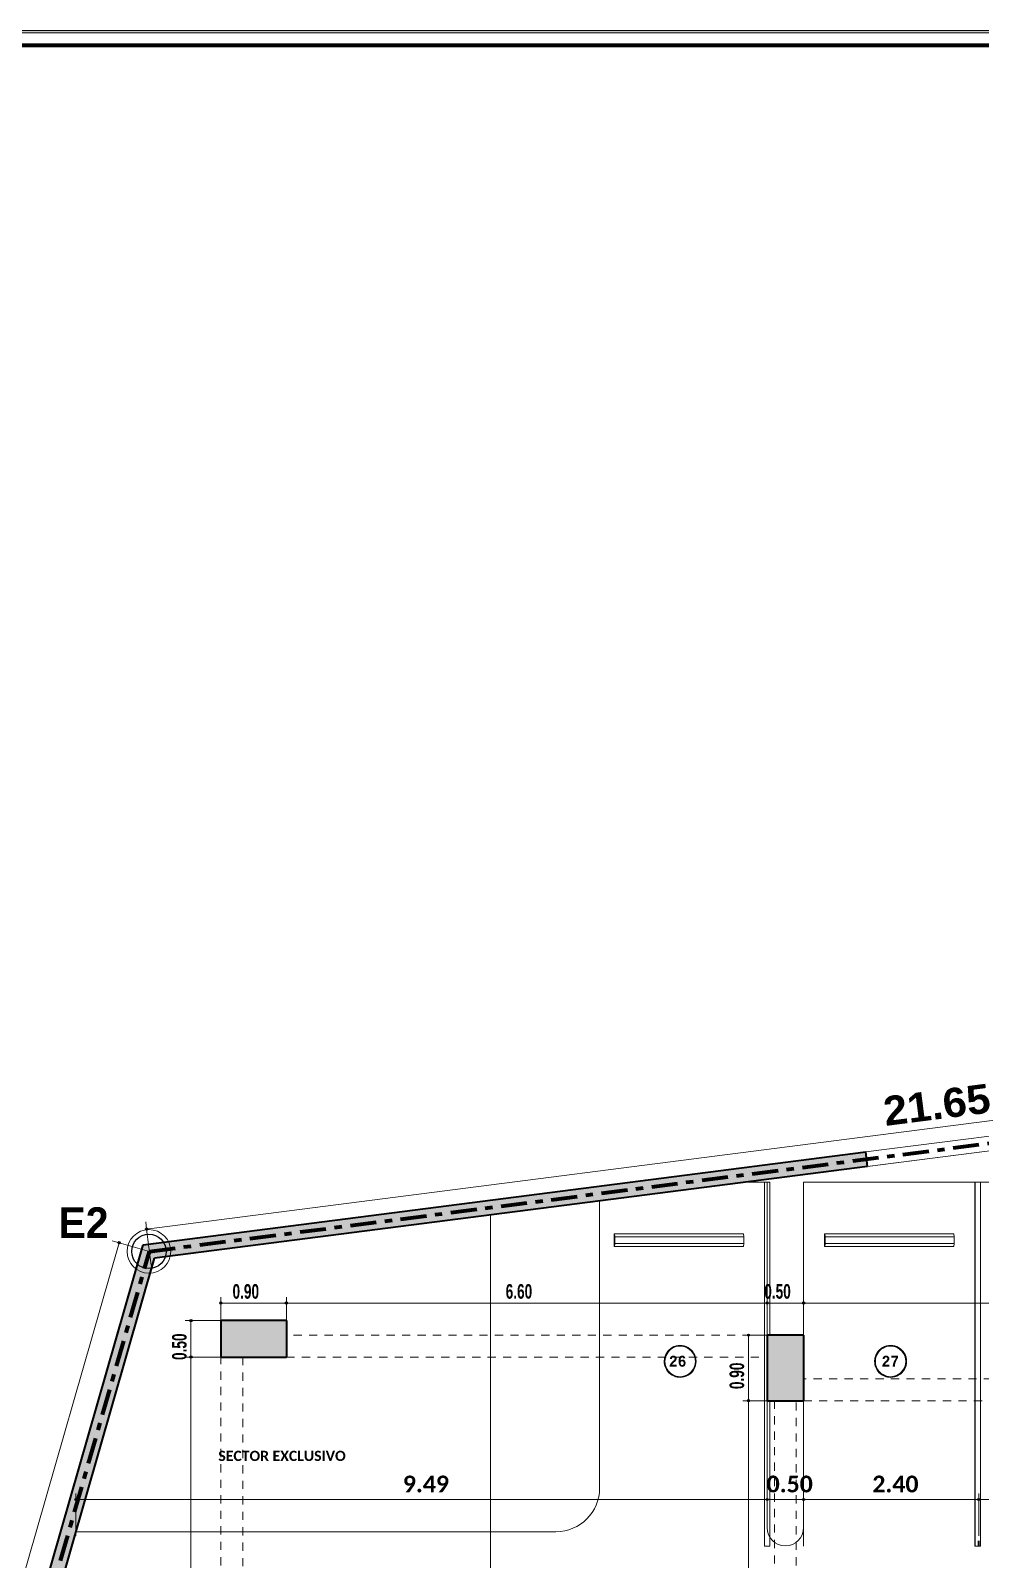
# Model space of a CAD drawing. Header units: metres. Extents: x -144 to 1000, y -717 to 29.
# Drawn here: x 219.49 to 232.53, y -551.45 to -530.45 of the extents above; entities that cross this region are included whole.
import ezdxf

# ---------------------------------------------------------------- set-up
doc = ezdxf.new("R2010")
doc.units = ezdxf.units.M
for name, pattern in [('Basculante', [0.11625, 0.075, -0.04125]), ('basculante modificado', [0.18, 0.1125, -0.0675]), ('Dash Dot 3_16_', [0.595313, 0.357187, -0.119063, 0, -0.119063])]:
    doc.linetypes.add(name, pattern=pattern)
doc.layers.get('0').update_dxf_attribs({"color": 1})
for name, color, linetype, lineweight in [('A-ANNO-DIMS', 1, 'Continuous', 9), ('A-DETL', 1, 'Continuous', 9), ('A-DETL-THIN', 1, 'Continuous', 9), ('A-FLOR', 2, 'Continuous', 9), ('A-WALL', 4, 'Continuous', 9), ('C-PRKG', 2, 'Continuous', 9), ('G-ANNO-TEXT', 2, 'Continuous', 9), ('G-ANNO-TTLB', 3, 'Continuous', 18), ('G-ANNO-TTLB-WIDE', 1, 'Continuous', 70), ('G-IMPT', 1, 'Continuous', 9), ('S-COLS', 7, 'Continuous', 9)]:
    doc.layers.add(name, color=color, linetype=linetype, lineweight=lineweight)
doc.layers.add('A-WALL-PATT', color=7, linetype='Continuous', lineweight=35, true_color=0x9c9c9c)
doc.styles.add('Britannic Bold_B_1', font='', dxfattribs={"width": 0.7, "height": 0.4})
doc.styles.add('Britannic Bold_B_2', font='', dxfattribs={"width": 1.1, "height": 0.009})
doc.styles.add('Britannic Bold_B_3', font='', dxfattribs={"width": 0.7})
doc.styles.add('Calibri_B_5', font='calibrib.ttf', dxfattribs={"height": 0.66})
doc.styles.add('Calibri_B_8', font='calibrib.ttf', dxfattribs={"height": 0.9})
doc.styles.add('Courier New_B', font='courbd.ttf', dxfattribs={"height": 0.1125})
doc.styles.get('Britannic Bold_B_1').set_extended_font_data('Britannic Bold', bold=True)
doc.styles.get('Britannic Bold_B_2').set_extended_font_data('Britannic Bold', bold=True)
doc.styles.get('Britannic Bold_B_3').set_extended_font_data('Britannic Bold', bold=True)

# ---------------------------------------------------------------- blocks, each defined once
blk = doc.blocks.new('tarjeta de nathalie 00')
at = {"layer": 'G-IMPT', "lineweight": 9}
h = blk.add_hatch(color=3, dxfattribs=at)
h.paths.add_polyline_path([(-145.23888, -717.38489), (-145.21019, -717.38489), (-145.21019, -716.89355), (-145.21019, -716.79934), (-145.23888, -716.79934), (-145.23888, -716.89379)])
h.paths.add_polyline_path([(-145.20996, -716.7991), (-145.20996, -717.3851), (-145.2392, -717.3851), (-145.2392, -716.7991)])
h.paths.add_polyline_path([(-145.23902, -717.3868), (-145.20826, -717.3868), (-145.20826, -716.7974), (-145.2392, -716.7974), (-146.09866, -716.7974), (-146.09866, -717.3868)])
h.paths.add_polyline_path([(-145.20795, -716.79707), (-145.20795, -717.3871), (-146.09898, -717.3871), (-146.09898, -716.79707)])
at = {"layer": 'G-ANNO-TTLB', "color": 3}
for p, q in [((-145.20795, -716.79707), (-146.09898, -716.79707)), ((-145.20795, -716.79707), (-146.09898, -716.79707)), ((-146.09866, -716.7974), (-145.2392, -716.7974))]:
    blk.add_line(p, q, dxfattribs=at)
at = {"layer": 'G-ANNO-TTLB-WIDE', "color": 3}
blk.add_line((-146.09696, -716.7991), (-145.20996, -716.7991), dxfattribs=at)
blk = doc.blocks.new('A$C4d52d4f2')
blk.add_circle((-0.30664, -0.16869), 0.00238)
blk = doc.blocks.new('W')
at = {"layer": 'A-ANNO-DIMS', "lineweight": 25, "true_color": 0x0000ff}
h = blk.add_hatch(color=5, dxfattribs=at)
edge = h.paths.add_edge_path()
edge.add_arc((218.579, -485.399), 0.015, 0, 360)
h = blk.add_hatch(color=5, dxfattribs=at)
edge = h.paths.add_edge_path()
edge.add_arc((218.203, -485.586), 0.015, 0, 360)
at = {"layer": 'A-ANNO-DIMS', "lineweight": 25, "true_color": 0x00592d}
h = blk.add_hatch(color=118, dxfattribs=at)
edge = h.paths.add_edge_path()
edge.add_arc((219.599, -486.415), 0.015, 0, 360)
h = blk.add_hatch(color=118, dxfattribs=at)
edge = h.paths.add_edge_path()
edge.add_arc((220.499, -486.415), 0.015, 0, 360)
h = blk.add_hatch(color=118, dxfattribs=at)
edge = h.paths.add_edge_path()
edge.add_arc((220.499, -486.415), 0.015, 0, 360)
h = blk.add_hatch(color=118, dxfattribs=at)
edge = h.paths.add_edge_path()
edge.add_arc((227.099, -486.415), 0.015, 0, 360)
h = blk.add_hatch(color=118, dxfattribs=at)
edge = h.paths.add_edge_path()
edge.add_arc((227.099, -486.415), 0.015, 0, 360)
h = blk.add_hatch(color=118, dxfattribs=at)
edge = h.paths.add_edge_path()
edge.add_arc((227.599, -486.415), 0.015, 0, 360)
h = blk.add_hatch(color=118, dxfattribs=at)
edge = h.paths.add_edge_path()
edge.add_arc((227.599, -486.415), 0.015, 0, 360)
h = blk.add_hatch(color=118, dxfattribs=at)
edge = h.paths.add_edge_path()
edge.add_arc((219.189, -486.656), 0.015, 0, 360)
h = blk.add_hatch(color=118, dxfattribs=at)
edge = h.paths.add_edge_path()
edge.add_arc((226.843, -486.856), 0.015, 0, 360)
h = blk.add_hatch(color=118, dxfattribs=at)
edge = h.paths.add_edge_path()
edge.add_arc((219.189, -487.156), 0.015, 0, 360)
h = blk.add_hatch(color=118, dxfattribs=at)
edge = h.paths.add_edge_path()
edge.add_arc((219.189, -487.156), 0.015, 0, 360)
h = blk.add_hatch(color=118, dxfattribs=at)
edge = h.paths.add_edge_path()
edge.add_arc((226.843, -487.756), 0.015, 0, 360)
h = blk.add_hatch(color=118, dxfattribs=at)
edge = h.paths.add_edge_path()
edge.add_arc((226.843, -487.756), 0.015, 0, 360)
at = {"layer": 'A-ANNO-DIMS', "lineweight": 25, "true_color": 0x004080}
h = blk.add_hatch(color=156, dxfattribs=at)
edge = h.paths.add_edge_path()
edge.add_arc((217.61, -489.113), 0.015, 0, 360)
h = blk.add_hatch(color=156, dxfattribs=at)
edge = h.paths.add_edge_path()
edge.add_arc((227.099, -489.113), 0.015, 0, 360)
h = blk.add_hatch(color=156, dxfattribs=at)
edge = h.paths.add_edge_path()
edge.add_arc((227.099, -489.113), 0.015, 0, 360)
h = blk.add_hatch(color=156, dxfattribs=at)
edge = h.paths.add_edge_path()
edge.add_arc((227.599, -489.113), 0.015, 0, 360)
h = blk.add_hatch(color=156, dxfattribs=at)
edge = h.paths.add_edge_path()
edge.add_arc((227.599, -489.113), 0.015, 0, 360)
h = blk.add_hatch(color=156, dxfattribs=at)
edge = h.paths.add_edge_path()
edge.add_arc((230.003, -489.113), 0.015, 0, 360)
h = blk.add_hatch(color=156, dxfattribs=at)
edge = h.paths.add_edge_path()
edge.add_arc((230.003, -489.113), 0.015, 0, 360)
at = {"layer": 'A-WALL-PATT', "true_color": 0x747474}
for points in [[(218.473, -485.826), (228.478, -484.538), (228.453, -484.34), (218.534, -485.617), (218.481, -485.798)], [(215.828, -495.755), (218.69, -485.798), (218.473, -485.826), (215.62, -495.755)]]:
    blk.add_hatch(color=8, dxfattribs=at).paths.add_polyline_path(points)
at = {"layer": 'S-COLS', "true_color": 0x5b5b5b}
h = blk.add_hatch(color=251, dxfattribs=at)
h.paths.add_polyline_path([(227.099, -487.756), (227.599, -487.756), (227.599, -486.856), (227.099, -486.856)])
h.paths.add_polyline_path([(220.499, -487.156), (220.499, -486.656), (219.599, -486.656), (219.599, -487.156)])
at = {"layer": 'A-ANNO-DIMS', "color": 5, "true_color": 0x0000ff}
for p, q in [((218.579, -485.399), (240.055, -482.636)), ((218.579, -485.399), (218.567, -485.3)), ((218.579, -485.399), (218.643, -485.895)), ((211.222, -509.877), (218.203, -485.586)), ((218.203, -485.586), (218.107, -485.558)), ((218.203, -485.586), (218.684, -485.724))]:
    blk.add_line(p, q, dxfattribs=at)
at = {"layer": 'A-ANNO-DIMS', "color": 118, "true_color": 0x00592d}
for p, q in [((219.599, -486.415), (219.599, -486.335)), ((220.499, -486.415), (220.499, -486.335)), ((220.499, -486.415), (220.499, -486.335)), ((227.099, -486.415), (227.099, -486.335)), ((227.099, -486.415), (227.099, -486.335)), ((227.599, -486.415), (227.599, -486.335)), ((227.599, -486.415), (227.599, -486.335)), ((219.599, -486.415), (220.499, -486.415)), ((219.599, -486.415), (219.599, -486.915)), ((220.499, -486.415), (220.499, -486.915)), ((220.499, -486.415), (227.099, -486.415)), ((220.499, -486.415), (220.499, -486.915)), ((227.099, -486.415), (227.099, -486.915)), ((227.099, -486.415), (227.599, -486.415)), ((227.099, -486.415), (227.099, -486.915)), ((227.599, -486.415), (227.599, -486.915)), ((227.599, -486.415), (237.199, -486.415)), ((227.599, -486.415), (227.599, -486.915)), ((219.189, -486.656), (219.109, -486.656)), ((219.189, -487.156), (219.189, -486.656)), ((219.189, -486.656), (219.689, -486.656)), ((226.843, -486.856), (226.763, -486.856)), ((226.843, -486.856), (226.843, -487.756)), ((226.843, -486.856), (227.343, -486.856)), ((219.189, -487.156), (219.109, -487.156)), ((219.189, -487.156), (219.109, -487.156)), ((219.189, -495.755), (219.189, -487.156)), ((219.189, -487.156), (219.689, -487.156)), ((219.189, -487.156), (219.689, -487.156)), ((226.843, -487.756), (226.763, -487.756)), ((226.843, -487.756), (226.763, -487.756)), ((226.843, -487.756), (227.343, -487.756)), ((226.843, -487.756), (226.843, -495.756)), ((226.843, -487.756), (227.343, -487.756))]:
    blk.add_line(p, q, dxfattribs=at)
at = {"layer": 'A-ANNO-DIMS', "color": 156, "true_color": 0x004080}
for p, q in [((227.099, -489.113), (227.099, -488.613)), ((227.099, -489.113), (227.099, -488.613)), ((227.599, -489.113), (227.599, -488.613)), ((227.599, -489.113), (227.599, -488.613)), ((217.61, -489.113), (217.61, -489.033)), ((230.003, -489.113), (230.003, -489.033)), ((230.003, -489.113), (230.003, -489.033)), ((217.61, -489.113), (227.099, -489.113)), ((217.61, -489.113), (217.61, -489.613)), ((227.099, -489.113), (227.099, -489.193)), ((227.099, -489.113), (227.599, -489.113)), ((227.099, -489.113), (227.099, -489.193)), ((227.599, -489.113), (227.599, -489.193)), ((227.599, -489.113), (230.003, -489.113)), ((227.599, -489.113), (227.599, -489.193)), ((230.003, -489.113), (230.003, -489.613)), ((230.003, -489.113), (232.399, -489.113)), ((230.003, -489.113), (230.003, -489.613))]:
    blk.add_line(p, q, dxfattribs=at)
at = {"layer": 'A-ANNO-DIMS', "color": 5, "lineweight": 25, "true_color": 0x0000ff}
for centre in [(218.579, -485.399), (218.203, -485.586)]:
    blk.add_circle(centre, 0.015, dxfattribs=at)
at = {"layer": 'A-ANNO-DIMS', "color": 118, "lineweight": 25, "true_color": 0x00592d}
for centre in [(219.599, -486.415), (220.499, -486.415), (220.499, -486.415), (227.099, -486.415), (227.099, -486.415), (227.599, -486.415), (227.599, -486.415), (219.189, -486.656), (226.843, -486.856), (219.189, -487.156), (219.189, -487.156), (226.843, -487.756), (226.843, -487.756)]:
    blk.add_circle(centre, 0.015, dxfattribs=at)
at = {"layer": 'A-ANNO-DIMS', "color": 156, "lineweight": 25, "true_color": 0x004080}
for centre in [(217.61, -489.113), (227.099, -489.113), (227.099, -489.113), (227.599, -489.113), (227.599, -489.113), (230.003, -489.113), (230.003, -489.113)]:
    blk.add_circle(centre, 0.015, dxfattribs=at)
at = {"layer": 'A-DETL', "color": 7, "linetype": 'Dash Dot 3_16_', "lineweight": 70}
for p, q in [((218.619, -485.705), (240.094, -482.941)), ((211.638, -509.997), (218.619, -485.705))]:
    blk.add_line(p, q, dxfattribs=at)
at = {"layer": 'A-DETL', "color": 7, "linetype": 'basculante modificado'}
for p, q in [((227.086, -486.856), (220.499, -486.856)), ((219.599, -495.755), (219.599, -487.156)), ((219.899, -487.156), (219.899, -495.756)), ((220.499, -487.156), (227.086, -487.156)), ((237.199, -487.456), (227.599, -487.456)), ((227.199, -487.756), (227.199, -495.755)), ((227.499, -495.755), (227.499, -487.756)), ((227.599, -487.756), (237.199, -487.756))]:
    blk.add_line(p, q, dxfattribs=at)
at = {"layer": 'A-DETL', "color": 7, "linetype": 'Basculante', "lineweight": 35}
blk.add_line((230.003, -489.755), (230.003, -489.68), dxfattribs=at)
at = {"layer": 'A-DETL-THIN'}
for p, q in [((240.004, -483.055), (226.792, -484.755)), ((226.792, -484.755), (227.099, -484.755)), ((227.099, -484.755), (227.099, -486.856)), ((227.599, -486.856), (227.599, -484.755)), ((227.599, -484.755), (237.199, -484.755)), ((224.799, -485.012), (218.69, -485.798)), ((224.799, -488.956), (224.799, -485.012)), ((218.69, -485.798), (217.61, -489.556)), ((219.599, -487.156), (219.599, -486.656)), ((219.599, -486.656), (220.499, -486.656)), ((220.499, -486.656), (220.499, -487.156)), ((227.099, -486.856), (227.599, -486.856)), ((220.499, -487.156), (219.599, -487.156)), ((227.599, -487.756), (227.099, -487.756)), ((227.099, -487.756), (227.099, -489.5)), ((227.599, -489.5), (227.599, -487.756)), ((217.61, -489.556), (224.199, -489.556))]:
    blk.add_line(p, q, dxfattribs=at)
blk.add_circle((218.611, -485.706), 0.3, dxfattribs=at)
for centre, radius, start in [((224.199, -488.956), 0.6, 270), ((227.349, -489.5), 0.25, 180)]:
    blk.add_arc(centre, radius, start, 0, dxfattribs=at)
at = {"layer": 'A-FLOR'}
blk.add_line((223.299, -495.755), (223.299, -485.205), dxfattribs=at)
at = {"layer": 'A-WALL'}
for p, q in [((228.453, -484.34), (233.875, -483.642)), ((233.875, -483.844), (228.478, -484.538))]:
    blk.add_line(p, q, dxfattribs=at)
at = {"layer": 'A-WALL', "lineweight": 35}
for p, q in [((218.534, -485.617), (228.453, -484.34)), ((228.478, -484.538), (228.453, -484.34)), ((228.478, -484.538), (218.69, -485.798)), ((212.074, -508.094), (218.534, -485.617)), ((212.266, -508.149), (218.69, -485.798))]:
    blk.add_line(p, q, dxfattribs=at)
at = {"layer": 'C-PRKG'}
for p, q in [((227.064, -484.755), (227.064, -484.755)), ((227.064, -484.755), (227.138, -484.755)), ((227.064, -489.755), (227.064, -484.755)), ((227.064, -484.755), (227.064, -489.755)), ((227.138, -484.755), (227.138, -486.856)), ((227.599, -484.755), (227.599, -486.856)), ((229.952, -484.755), (229.953, -484.755)), ((229.952, -489.755), (229.952, -484.755)), ((229.953, -484.755), (230.026, -484.755)), ((229.953, -484.755), (229.953, -489.755)), ((230.026, -484.755), (230.026, -489.755)), ((225.001, -485.464), (224.999, -485.464)), ((224.999, -485.464), (224.999, -485.639)), ((225.007, -485.506), (225.001, -485.464)), ((225.001, -485.464), (226.772, -485.464)), ((225.007, -485.596), (225.007, -485.506)), ((226.778, -485.506), (225.007, -485.506)), ((226.772, -485.464), (226.778, -485.506)), ((226.778, -485.506), (226.778, -485.596)), ((227.889, -485.464), (227.887, -485.464)), ((227.887, -485.464), (227.887, -485.639)), ((227.895, -485.506), (227.889, -485.464)), ((227.889, -485.464), (229.661, -485.464)), ((227.895, -485.596), (227.895, -485.506)), ((229.666, -485.506), (227.895, -485.506)), ((229.661, -485.464), (229.666, -485.506)), ((229.666, -485.506), (229.666, -485.596)), ((224.999, -485.639), (225.001, -485.639)), ((225.001, -485.639), (225.007, -485.596)), ((226.772, -485.639), (225.001, -485.639)), ((226.778, -485.596), (225.007, -485.596)), ((226.778, -485.596), (226.772, -485.639)), ((227.887, -485.639), (227.889, -485.639)), ((227.889, -485.639), (227.895, -485.596)), ((229.661, -485.639), (227.889, -485.639)), ((229.666, -485.596), (227.895, -485.596)), ((229.666, -485.596), (229.661, -485.639)), ((225.905, -486.996), (225.905, -486.996)), ((228.794, -486.996), (228.793, -486.996)), ((225.905, -487.436), (225.905, -487.436)), ((228.793, -487.436), (228.794, -487.436)), ((227.138, -487.756), (227.138, -489.755)), ((227.599, -487.756), (227.599, -489.755)), ((227.138, -489.755), (227.064, -489.755)), ((227.064, -489.755), (227.064, -489.755)), ((229.953, -489.755), (229.952, -489.755)), ((230.026, -489.755), (229.953, -489.755))]:
    blk.add_line(p, q, dxfattribs=at)
at = {"layer": 'C-PRKG', "lineweight": 15}
blk.add_line((227.599, -484.755), (229.953, -484.755), dxfattribs=at)
at = {"layer": 'C-PRKG'}
for centre, major_axis, start_param, end_param in [((225.905, -487.216), (0, 0.22), 4.712389, 7.853982), ((225.905, -487.216), (0, 0.22), 0, 1.570796), ((225.905, -487.216), (0, 0.21), 4.712389, 7.853982), ((225.905, -487.216), (0, 0.21), 4.712389, 6.162355), ((228.793, -487.216), (0, 0.22), 0, 1.570796), ((228.794, -487.216), (0, 0.22), 4.712389, 7.853982), ((228.794, -487.216), (0, 0.21), 4.712389, 7.853982), ((228.793, -487.216), (0, 0.21), 4.712389, 6.162355), ((225.905, -487.216), (0, 0.22), 1.570796, 4.712389), ((225.905, -487.216), (0, 0.22), 1.570796, 3.141593), ((225.905, -487.216), (0, 0.21), 1.570796, 4.712389), ((225.905, -487.216), (0, 0.21), 3.262423, 4.712389), ((228.793, -487.216), (0, 0.22), 1.570796, 3.141593), ((228.794, -487.216), (0, 0.22), 1.570796, 4.712389), ((228.794, -487.216), (0, 0.21), 1.570796, 4.712389), ((228.793, -487.216), (0, 0.21), 3.262423, 4.712389)]:
    blk.add_ellipse(centre, major_axis=major_axis, ratio=0.99513, start_param=start_param, end_param=end_param, dxfattribs=at)
at = {"layer": 'S-COLS', "lineweight": 35}
for p, q in [((220.499, -486.656), (219.599, -486.656)), ((219.599, -486.656), (219.599, -487.156)), ((220.499, -486.656), (220.499, -487.156)), ((227.599, -486.856), (227.099, -486.856)), ((227.099, -486.856), (227.099, -487.756)), ((227.599, -486.856), (227.599, -487.756)), ((219.599, -487.156), (220.499, -487.156)), ((227.099, -487.756), (227.599, -487.756))]:
    blk.add_line(p, q, dxfattribs=at)
at = {"layer": 'A-ANNO-DIMS', "color": 5, "true_color": 0x0000ff, "insert": (228.673, -483.586), "char_height": 0.4, "width": 1.40028, "attachment_point": 1, "rotation": 7.3333, "line_spacing_factor": 1.000203, "style": 'Britannic Bold_B_2'}
blk.add_mtext('21.65', dxfattribs=at)
at = {"layer": 'A-ANNO-DIMS', "color": 118, "true_color": 0x00592d, "char_height": 0.2, "width": 0.69614, "attachment_point": 1, "line_spacing_factor": 1.000203, "style": 'Britannic Bold_B_3'}
for s, insert in [('0.90', (219.759, -486.155)), ('6.60', (223.509, -486.155)), ('0.50', (227.059, -486.155))]:
    blk.add_mtext(s, dxfattribs=dict(at, insert=insert))
at = {"layer": 'A-ANNO-DIMS', "color": 118, "true_color": 0x00592d, "char_height": 0.2, "width": 0.69614, "attachment_point": 1, "rotation": 90, "line_spacing_factor": 1.000203, "style": 'Britannic Bold_B_3'}
for s, insert in [('0.50', (218.929, -487.197)), ('0.90', (226.583, -487.597))]:
    blk.add_mtext(s, dxfattribs=dict(at, insert=insert))
at = {"layer": 'A-ANNO-DIMS', "color": 156, "true_color": 0x004080, "char_height": 0.23, "width": 0.61793, "attachment_point": 1, "line_spacing_factor": 1.158048, "style": 'Calibri_B_8'}
for s, insert in [('9.49', (222.097, -488.785)), ('0.50', (227.092, -488.785)), ('2.40', (228.543, -488.785))]:
    blk.add_mtext(s, dxfattribs=dict(at, insert=insert))
at = {"layer": 'G-ANNO-TEXT'}
for s, height, style, p in [('E2', 0.42, 'Britannic Bold_B_1', (217.37, -485.52)), ('SECTOR EXCLUSIVO', 0.14, 'Calibri_B_5', (219.564, -488.584))]:
    blk.add_text(s, height=height, dxfattribs=dict(at, style=style)).set_placement(p)
at = {"layer": 'G-ANNO-TEXT', "style": 'Courier New_B', "width": 0.8}
for s, p in [('26', (225.75, -487.289)), ('27', (228.67, -487.289))]:
    blk.add_text(s, height=0.15, dxfattribs=at).set_placement(p)

msp = doc.modelspace()

# ---------------------------------------------------------------- block references
at = {"xscale": 99.43160266323505, "yscale": 99.43160266323505, "zscale": 99.43160266323505}
msp.add_blockref('tarjeta de nathalie 00', (14689.86, 70741.827), dxfattribs=at)

# ---------------------------------------------------------------- next in the draw order: block references
at = {"xscale": 99.43160273753426, "yscale": 99.43160273753426, "zscale": 99.43160273753426}
msp.add_blockref('A$C4d52d4f2', (251.6, -530.45), dxfattribs=at)

# ---------------------------------------------------------------- next in the draw order: block references
at = {"color": 3}
msp.add_blockref('W', (2.499, -61.518), dxfattribs=at)

doc.saveas('drawing.dxf')
